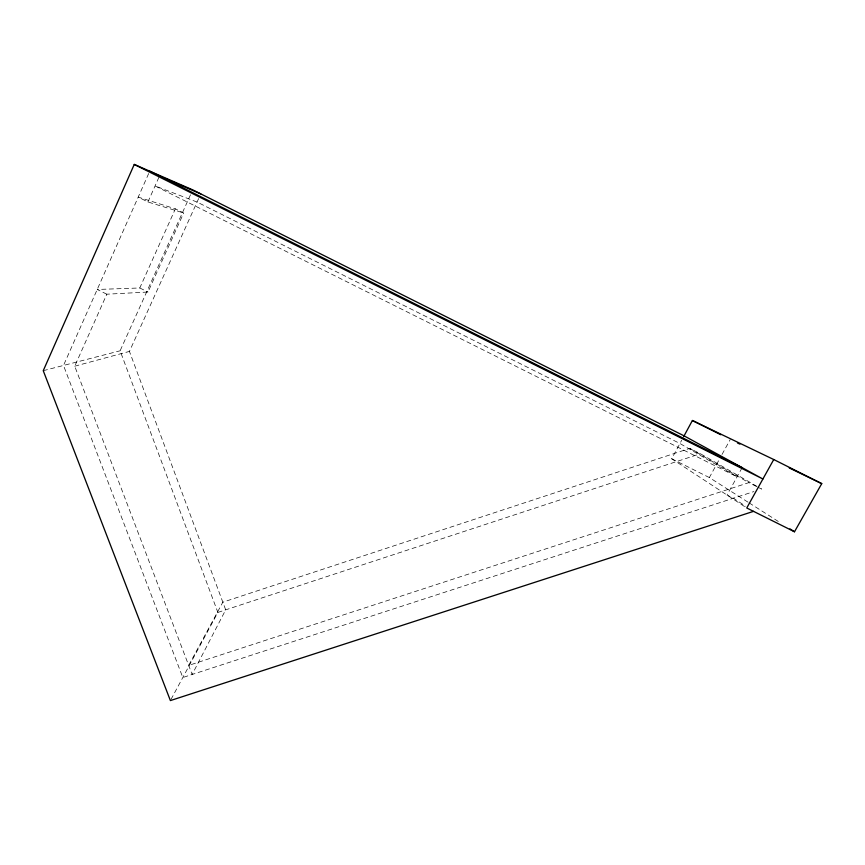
<?xml version="1.0" encoding="UTF-8"?>
<svg xmlns="http://www.w3.org/2000/svg" width="865" height="865" viewBox="0 0 865 865"><rect width="100%" height="100%" fill="white"/><g stroke="black" fill="none" stroke-linecap="round" stroke-linejoin="round"><path stroke-width="0.65" stroke-dasharray="4.33 3.24" d="M148.683 173.519L63.491 365.452L182.807 677.522L753.912 491.558M198.647 198.55L129.436 351.406L225.689 609.847L192.138 674.484L74.736 366.198L106.817 294.197L147.991 292.035L183.683 212.995L175.379 208.854L138.216 197.123L147.926 201.967L183.683 212.995M147.926 201.967L159.474 176.038M106.817 294.197L97.215 289.472L139.773 287.98L175.379 208.854M171.011 699.417L217.872 612.42L120.105 350.79L190.505 194.787M744.56 506.544L671.683 458.764L681.728 440.209M747.955 502.132L709.354 477.556L719.485 459.099M722.015 454.482L730.244 439.485M742.159 467.651L727.022 495.05L733.412 498.229L745.695 506.252M756.983 486.389L700.401 453.736L689.719 448.394L222.835 602.181L188.678 665.401L748.809 482.659L756.951 486.725M217.872 612.42L700.401 453.736M74.736 366.198L129.436 351.406M43.25 370.696L120.105 350.79M139.773 287.98L147.991 292.035M758.118 487.309L761.6 489.049L758.14 487.049M671.683 458.764L709.354 477.556M689.719 448.394L748.809 482.659M749.09 502.857L779.733 522.374M197.058 202.053L155.062 185.932L737.099 476.81L679.944 443.507L197.058 202.053"/><path stroke-width="1.3" d="M134.259 164.426L762.898 478.994L684.085 435.852L192.722 189.868L134.259 164.426L43.25 370.696L170.394 700.574L753.523 511.356M683.61 436.728L692.4 420.498L773.743 459.531L821.75 483.632L794.492 531.77L746.755 507.982L773.743 459.531M159.474 176.038L200.756 193.89M737.477 442.967L739.878 444.134M789.248 467.943L821.75 483.632M692.4 420.498L720.783 434.738M149.731 171.162L742.159 467.651M789.95 528.872L794.492 531.77"/></g></svg>
